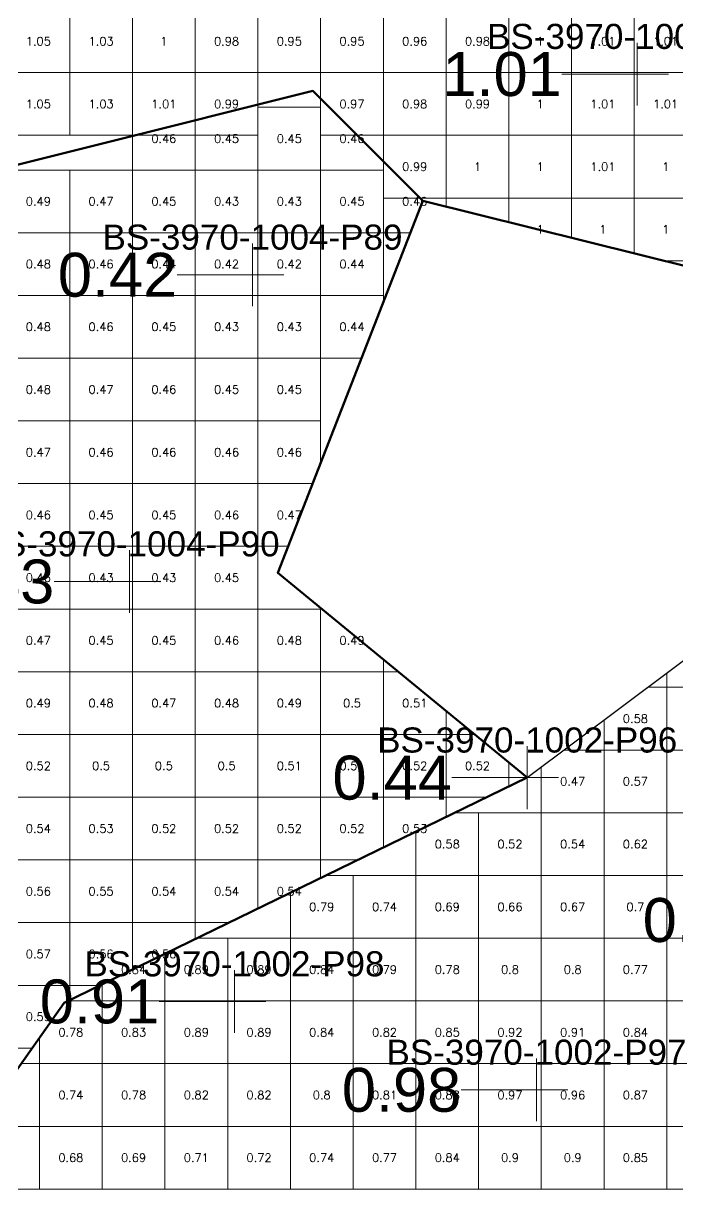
# Model space of a CAD drawing. Header units: inches. Extents: x 469759 to 470079, y 4349683 to 4349873.
# Drawn here: x 469847.63 to 469858.06, y 4349749.96 to 4349768.48 of the extents above; entities that cross this region are included whole.
import ezdxf
from ezdxf.enums import TextEntityAlignment as Align

# ---------------------------------------------------------------- set-up
doc = ezdxf.new("R2010")
doc.units = ezdxf.units.IN
doc.header["$MEASUREMENT"] = 0
doc.layers.add('123', color=7, linetype='Continuous')
for name, color, linetype, lineweight in [('点', 7, 'Continuous', 0), ('爆区方格网', 7, 'Continuous', 0), ('线条', 7, 'Continuous', 0), ('钻孔', 7, 'Continuous', 0)]:
    doc.layers.add(name, color=color, linetype=linetype, lineweight=lineweight)
doc.styles.add('3dmine_textStyle_1', font='txt.shx', dxfattribs={"height": 1, "bigfont": 'gbcbig.shx'})
doc.styles.add('3dmine_textStyle_2', font='arial.ttf', dxfattribs={"height": 1})

msp = doc.modelspace()

# ---------------------------------------------------------------- hatches: boundary and pattern name
at = {"layer": '钻孔', "linetype": 'Continuous', "lineweight": 0, "true_color": 0x0000ff, "extrusion": (0, 1, 0)}
msp.add_hatch(color=5, dxfattribs=at).paths.add_polyline_path([(-469858.41, 3960.26), (-469857.41, 3960.26), (-469857.41, 3972.26), (-469858.41, 3972.26)], flags=0)
at = {"layer": '钻孔', "linetype": 'Continuous', "lineweight": 0, "true_color": 0x808080, "extrusion": (0, 1, 0)}
for points in [[(-469852.28, 3960.31), (-469851.28, 3960.31), (-469851.28, 3972.31), (-469852.28, 3972.31)], [(-469850.32, 3960.4), (-469849.32, 3960.4), (-469849.32, 3972.4), (-469850.32, 3972.4)], [(-469856.658, 3959.942), (-469855.658, 3959.942), (-469855.658, 3971.942), (-469856.658, 3971.942)]]:
    msp.add_hatch(color=8, dxfattribs=at).paths.add_polyline_path(points, flags=0)
at = {"layer": '钻孔', "linetype": 'Continuous', "lineweight": 0, "true_color": 0x80ffff, "extrusion": (0, 1, 0)}
for points in [[(-469851.992, 3960.153), (-469850.992, 3960.153), (-469850.992, 3972.153), (-469851.992, 3972.153)], [(-469856.807, 3960.174), (-469855.807, 3960.174), (-469855.807, 3972.174), (-469856.807, 3972.174)]]:
    msp.add_hatch(color=131, dxfattribs=at).paths.add_polyline_path(points, flags=0)

# ---------------------------------------------------------------- linework, layer by layer
at = {"color": 5, "linetype": 'Continuous', "lineweight": 50, "elevation": 1987.297}
for points in [[(469817.208, 4349769.309), (469828.454, 4349775.127), (469837.3, 4349777.874), (469846.044, 4349775.075), (469845.59, 4349771.971), (469847.292, 4349769.245), (469850.168, 4349770.343), (469852.439, 4349771.326), (469856.754, 4349771.099), (469861.845, 4349771.213), (469866.414, 4349769.254), (469864.214, 4349766.26), (469858.315, 4349764.574), (469853.994, 4349765.649), (469852.242, 4349767.401), (469842.005, 4349764.839), (469836.359, 4349766.411), (469832.229, 4349766.357), (469826.099, 4349763.33), (469820.476, 4349762.487), (469821.961, 4349767.803), (469817.208, 4349769.309), (469817.208, 4349769.309)], [(469824.272, 4349756.124), (469828.701, 4349753.527), (469831.831, 4349753.068), (469833.358, 4349750.622), (469837.582, 4349745.099), (469842.228, 4349744.294), (469848.28, 4349752.862), (469855.658, 4349756.452), (469851.682, 4349759.72), (469853.994, 4349765.649), (469852.242, 4349767.401), (469842.005, 4349764.839), (469836.359, 4349766.411), (469832.229, 4349766.357), (469826.099, 4349763.33)]]:
    msp.add_lwpolyline(points, dxfattribs=at)
at = {"color": 4, "linetype": 'Continuous', "lineweight": 0, "true_color": 0x00ffff, "elevation": 3966.233}
msp.add_lwpolyline([(469845.427, 4349736.191), (469841.883, 4349739.467), (469842.228, 4349744.294), (469848.28, 4349752.862), (469855.658, 4349756.452), (469860.241, 4349759.881)], dxfattribs=at)
at = {"layer": '123', "elevation": 1987.297}
msp.add_lwpolyline([(469851.682, 4349759.72), (469855.658, 4349756.452), (469860.241, 4349759.881), (469868.362, 4349765.532), (469871.556, 4349768.128), (469871.209, 4349769.962), (469869.209, 4349769.667), (469866.414, 4349769.254), (469864.214, 4349766.26), (469858.315, 4349764.574), (469853.994, 4349765.649), (469851.682, 4349759.72)], close=True, dxfattribs=at)
at = {"layer": '点', "color": 138, "linetype": 'Continuous', "lineweight": 0, "true_color": 0x004c4c}
for points, elevation in [([(469857.41, 4349767.17), (469857.41, 4349768.17)], 3972.26), ([(469857.91, 4349767.67), (469856.91, 4349767.67)], 3972.26), ([(469851.28, 4349763.97), (469851.28, 4349764.97)], 3972.31), ([(469851.78, 4349764.47), (469850.78, 4349764.47)], 3972.31), ([(469849.32, 4349759.08), (469849.32, 4349760.08)], 3972.4), ([(469849.82, 4349759.58), (469848.82, 4349759.58)], 3972.4), ([(469855.658, 4349755.952), (469855.658, 4349756.952)], 3971.942), ([(469856.158, 4349756.452), (469855.158, 4349756.452)], 3971.942), ([(469850.992, 4349752.384), (469850.992, 4349753.384)], 3972.153), ([(469851.492, 4349752.884), (469850.492, 4349752.884)], 3972.153), ([(469855.807, 4349750.975), (469855.807, 4349751.975)], 3972.174), ([(469856.307, 4349751.475), (469855.307, 4349751.475)], 3972.174)]:
    msp.add_lwpolyline(points, dxfattribs=dict(at, elevation=elevation))
at = {"layer": '爆区方格网', "color": 5, "linetype": 'Continuous', "lineweight": 0, "elevation": 3972.82}
for points in [[(469848.366, 4349767.693), (469847.366, 4349767.693), (469847.366, 4349768.693), (469848.366, 4349768.693), (469848.366, 4349767.693)], [(469849.366, 4349767.693), (469848.366, 4349767.693), (469848.366, 4349768.693), (469849.366, 4349768.693), (469849.366, 4349767.693)], [(469850.366, 4349767.693), (469849.366, 4349767.693), (469849.366, 4349768.693), (469850.366, 4349768.693), (469850.366, 4349767.693)], [(469851.366, 4349767.693), (469850.366, 4349767.693), (469850.366, 4349768.693), (469851.366, 4349768.693), (469851.366, 4349767.693)], [(469852.366, 4349767.693), (469851.366, 4349767.693), (469851.366, 4349768.693), (469852.366, 4349768.693), (469852.366, 4349767.693)], [(469853.366, 4349767.693), (469852.366, 4349767.693), (469852.366, 4349768.693), (469853.366, 4349768.693), (469853.366, 4349767.693)], [(469854.366, 4349767.693), (469853.366, 4349767.693), (469853.366, 4349768.693), (469854.366, 4349768.693), (469854.366, 4349767.693)], [(469855.366, 4349767.693), (469854.366, 4349767.693), (469854.366, 4349768.693), (469855.366, 4349768.693), (469855.366, 4349767.693)], [(469856.366, 4349767.693), (469855.366, 4349767.693), (469855.366, 4349768.693), (469856.366, 4349768.693), (469856.366, 4349767.693)], [(469857.366, 4349767.693), (469856.366, 4349767.693), (469856.366, 4349768.693), (469857.366, 4349768.693), (469857.366, 4349767.693)], [(469858.366, 4349767.693), (469857.366, 4349767.693), (469857.366, 4349768.693), (469858.366, 4349768.693), (469858.366, 4349767.693)], [(469848.366, 4349766.693), (469847.366, 4349766.693), (469847.366, 4349767.693), (469848.366, 4349767.693), (469848.366, 4349766.693)], [(469849.366, 4349766.693), (469848.366, 4349766.693), (469848.366, 4349767.693), (469849.366, 4349767.693), (469849.366, 4349766.693)], [(469850.366, 4349766.693), (469849.366, 4349766.693), (469849.366, 4349767.693), (469850.366, 4349767.693), (469850.366, 4349766.693)], [(469851.366, 4349766.693), (469850.366, 4349766.693), (469850.366, 4349767.693), (469851.366, 4349767.693), (469851.366, 4349766.693)], [(469853.366, 4349766.693), (469852.366, 4349766.693), (469852.366, 4349767.693), (469853.366, 4349767.693), (469853.366, 4349766.693)], [(469854.366, 4349766.693), (469853.366, 4349766.693), (469853.366, 4349767.693), (469854.366, 4349767.693), (469854.366, 4349766.693)], [(469855.366, 4349766.693), (469854.366, 4349766.693), (469854.366, 4349767.693), (469855.366, 4349767.693), (469855.366, 4349766.693)], [(469856.366, 4349766.693), (469855.366, 4349766.693), (469855.366, 4349767.693), (469856.366, 4349767.693), (469856.366, 4349766.693)], [(469857.366, 4349766.693), (469856.366, 4349766.693), (469856.366, 4349767.693), (469857.366, 4349767.693), (469857.366, 4349766.693)], [(469858.366, 4349766.693), (469857.366, 4349766.693), (469857.366, 4349767.693), (469858.366, 4349767.693), (469858.366, 4349766.693)], [(469854.366, 4349765.693), (469853.366, 4349765.693), (469853.366, 4349766.693), (469854.366, 4349766.693), (469854.366, 4349765.693)], [(469855.366, 4349765.693), (469854.366, 4349765.693), (469854.366, 4349766.693), (469855.366, 4349766.693), (469855.366, 4349765.693)], [(469856.366, 4349765.693), (469855.366, 4349765.693), (469855.366, 4349766.693), (469856.366, 4349766.693), (469856.366, 4349765.693)], [(469857.366, 4349765.693), (469856.366, 4349765.693), (469856.366, 4349766.693), (469857.366, 4349766.693), (469857.366, 4349765.693)], [(469858.366, 4349765.693), (469857.366, 4349765.693), (469857.366, 4349766.693), (469858.366, 4349766.693), (469858.366, 4349765.693)], [(469856.366, 4349765.059), (469855.366, 4349765.308), (469855.366, 4349765.693), (469856.366, 4349765.693), (469856.366, 4349765.059)], [(469857.366, 4349764.81), (469856.366, 4349765.059), (469856.366, 4349765.693), (469857.366, 4349765.693), (469857.366, 4349764.81)], [(469858.366, 4349764.693), (469857.837, 4349764.693), (469857.366, 4349764.81), (469857.366, 4349765.693), (469858.366, 4349765.693), (469858.366, 4349764.693)]]:
    msp.add_lwpolyline(points, dxfattribs=at)
at = {"layer": '爆区方格网', "color": 4, "linetype": 'Continuous', "lineweight": 0, "elevation": 3972.76}
for points in [[(469852.366, 4349766.693), (469852.366, 4349766.14), (469851.366, 4349766.14), (469851.366, 4349766.693), (469851.366, 4349767.14), (469852.366, 4349767.14), (469852.366, 4349766.693)], [(469850.366, 4349766.14), (469849.366, 4349766.14), (469849.366, 4349766.693), (469850.366, 4349766.693), (469850.366, 4349766.14)], [(469851.366, 4349766.14), (469850.366, 4349766.14), (469850.366, 4349766.693), (469851.366, 4349766.693), (469851.366, 4349766.14)], [(469853.366, 4349766.14), (469852.366, 4349766.14), (469852.366, 4349766.693), (469853.366, 4349766.693), (469853.366, 4349766.14)], [(469848.366, 4349765.14), (469847.366, 4349765.14), (469847.366, 4349765.693), (469847.366, 4349766.14), (469848.366, 4349766.14), (469848.366, 4349765.14)], [(469849.366, 4349765.14), (469848.366, 4349765.14), (469848.366, 4349766.14), (469849.366, 4349766.14), (469849.366, 4349765.14)], [(469850.366, 4349765.14), (469849.366, 4349765.14), (469849.366, 4349766.14), (469850.366, 4349766.14), (469850.366, 4349765.14)], [(469851.366, 4349765.14), (469850.366, 4349765.14), (469850.366, 4349766.14), (469851.366, 4349766.14), (469851.366, 4349765.14)], [(469852.366, 4349765.14), (469851.366, 4349765.14), (469851.366, 4349766.14), (469852.366, 4349766.14), (469852.366, 4349765.14)], [(469853.366, 4349765.693), (469853.366, 4349765.14), (469852.366, 4349765.14), (469852.366, 4349766.14), (469853.366, 4349766.14), (469853.366, 4349765.693)], [(469854.366, 4349765.557), (469853.994, 4349765.649), (469853.795, 4349765.14), (469853.366, 4349765.14), (469853.366, 4349765.693), (469854.366, 4349765.693), (469854.366, 4349765.557)], [(469848.366, 4349764.14), (469847.366, 4349764.14), (469847.366, 4349765.14), (469848.366, 4349765.14), (469848.366, 4349764.14)], [(469849.366, 4349764.14), (469848.366, 4349764.14), (469848.366, 4349765.14), (469849.366, 4349765.14), (469849.366, 4349764.14)], [(469850.366, 4349764.14), (469849.366, 4349764.14), (469849.366, 4349765.14), (469850.366, 4349765.14), (469850.366, 4349764.14)], [(469851.366, 4349764.14), (469850.366, 4349764.14), (469850.366, 4349765.14), (469851.366, 4349765.14), (469851.366, 4349764.14)], [(469852.366, 4349764.14), (469851.366, 4349764.14), (469851.366, 4349765.14), (469852.366, 4349765.14), (469852.366, 4349764.14)], [(469853.366, 4349764.14), (469852.366, 4349764.14), (469852.366, 4349765.14), (469853.366, 4349765.14), (469853.366, 4349764.14)], [(469848.366, 4349763.14), (469847.366, 4349763.14), (469847.366, 4349764.14), (469848.366, 4349764.14), (469848.366, 4349763.14)], [(469849.366, 4349763.14), (469848.366, 4349763.14), (469848.366, 4349764.14), (469849.366, 4349764.14), (469849.366, 4349763.14)], [(469850.366, 4349763.14), (469849.366, 4349763.14), (469849.366, 4349764.14), (469850.366, 4349764.14), (469850.366, 4349763.14)], [(469851.366, 4349763.14), (469850.366, 4349763.14), (469850.366, 4349764.14), (469851.366, 4349764.14), (469851.366, 4349763.14)], [(469852.366, 4349763.14), (469851.366, 4349763.14), (469851.366, 4349764.14), (469852.366, 4349764.14), (469852.366, 4349763.14)], [(469853.366, 4349764.039), (469853.015, 4349763.14), (469852.366, 4349763.14), (469852.366, 4349764.14), (469853.366, 4349764.14), (469853.366, 4349764.039)], [(469848.366, 4349762.14), (469847.366, 4349762.14), (469847.366, 4349763.14), (469848.366, 4349763.14), (469848.366, 4349762.14)], [(469849.366, 4349762.14), (469848.366, 4349762.14), (469848.366, 4349763.14), (469849.366, 4349763.14), (469849.366, 4349762.14)], [(469850.366, 4349762.14), (469849.366, 4349762.14), (469849.366, 4349763.14), (469850.366, 4349763.14), (469850.366, 4349762.14)], [(469851.366, 4349762.14), (469850.366, 4349762.14), (469850.366, 4349763.14), (469851.366, 4349763.14), (469851.366, 4349762.14)], [(469852.366, 4349762.14), (469851.366, 4349762.14), (469851.366, 4349763.14), (469852.366, 4349763.14), (469852.366, 4349762.14)], [(469848.366, 4349761.14), (469847.366, 4349761.14), (469847.366, 4349762.14), (469848.366, 4349762.14), (469848.366, 4349761.14)], [(469849.366, 4349761.14), (469848.366, 4349761.14), (469848.366, 4349762.14), (469849.366, 4349762.14), (469849.366, 4349761.14)], [(469850.366, 4349761.14), (469849.366, 4349761.14), (469849.366, 4349762.14), (469850.366, 4349762.14), (469850.366, 4349761.14)], [(469851.366, 4349761.14), (469850.366, 4349761.14), (469850.366, 4349762.14), (469851.366, 4349762.14), (469851.366, 4349761.14)], [(469852.366, 4349761.475), (469852.235, 4349761.14), (469851.366, 4349761.14), (469851.366, 4349762.14), (469852.366, 4349762.14), (469852.366, 4349761.475)], [(469848.366, 4349760.14), (469847.366, 4349760.14), (469847.366, 4349761.14), (469848.366, 4349761.14), (469848.366, 4349760.14)], [(469849.366, 4349760.14), (469848.366, 4349760.14), (469848.366, 4349761.14), (469849.366, 4349761.14), (469849.366, 4349760.14)], [(469850.366, 4349760.14), (469849.366, 4349760.14), (469849.366, 4349761.14), (469850.366, 4349761.14), (469850.366, 4349760.14)], [(469851.366, 4349760.14), (469850.366, 4349760.14), (469850.366, 4349761.14), (469851.366, 4349761.14), (469851.366, 4349760.14)], [(469851.845, 4349760.14), (469851.366, 4349760.14), (469851.366, 4349761.14), (469852.235, 4349761.14), (469851.845, 4349760.14)], [(469848.366, 4349759.14), (469847.366, 4349759.14), (469847.366, 4349760.14), (469848.366, 4349760.14), (469848.366, 4349759.14)], [(469849.366, 4349759.14), (469848.366, 4349759.14), (469848.366, 4349760.14), (469849.366, 4349760.14), (469849.366, 4349759.14)], [(469850.366, 4349759.14), (469849.366, 4349759.14), (469849.366, 4349760.14), (469850.366, 4349760.14), (469850.366, 4349759.14)], [(469851.366, 4349759.14), (469850.366, 4349759.14), (469850.366, 4349760.14), (469851.366, 4349760.14), (469851.366, 4349759.14)], [(469848.366, 4349758.14), (469847.366, 4349758.14), (469847.366, 4349759.14), (469848.366, 4349759.14), (469848.366, 4349758.14)], [(469849.366, 4349758.14), (469848.366, 4349758.14), (469848.366, 4349759.14), (469849.366, 4349759.14), (469849.366, 4349758.14)], [(469850.366, 4349758.14), (469849.366, 4349758.14), (469849.366, 4349759.14), (469850.366, 4349759.14), (469850.366, 4349758.14)], [(469851.366, 4349758.14), (469850.366, 4349758.14), (469850.366, 4349759.14), (469851.366, 4349759.14), (469851.366, 4349758.14)], [(469852.366, 4349758.14), (469851.366, 4349758.14), (469851.366, 4349759.14), (469852.366, 4349759.14), (469852.366, 4349758.14)], [(469853.366, 4349758.335), (469853.366, 4349758.14), (469852.366, 4349758.14), (469852.366, 4349759.14), (469852.388, 4349759.14), (469853.366, 4349758.335)], [(469848.366, 4349757.14), (469847.366, 4349757.14), (469847.366, 4349758.14), (469848.366, 4349758.14), (469848.366, 4349757.14)], [(469849.366, 4349757.14), (469848.366, 4349757.14), (469848.366, 4349758.14), (469849.366, 4349758.14), (469849.366, 4349757.14)], [(469850.366, 4349757.14), (469849.366, 4349757.14), (469849.366, 4349758.14), (469850.366, 4349758.14), (469850.366, 4349757.14)], [(469851.366, 4349757.14), (469850.366, 4349757.14), (469850.366, 4349758.14), (469851.366, 4349758.14), (469851.366, 4349757.14)], [(469852.366, 4349757.14), (469851.366, 4349757.14), (469851.366, 4349758.14), (469852.366, 4349758.14), (469852.366, 4349757.14)], [(469853.366, 4349757.14), (469852.366, 4349757.14), (469852.366, 4349758.14), (469853.366, 4349758.14), (469853.366, 4349757.14)], [(469854.366, 4349757.514), (469854.366, 4349757.14), (469853.366, 4349757.14), (469853.366, 4349758.14), (469853.605, 4349758.14), (469854.366, 4349757.514)], [(469848.366, 4349756.14), (469847.366, 4349756.14), (469847.366, 4349757.14), (469848.366, 4349757.14), (469848.366, 4349756.14)], [(469849.366, 4349756.14), (469848.366, 4349756.14), (469848.366, 4349757.14), (469849.366, 4349757.14), (469849.366, 4349756.14)], [(469850.366, 4349756.14), (469849.366, 4349756.14), (469849.366, 4349757.14), (469850.366, 4349757.14), (469850.366, 4349756.14)], [(469851.366, 4349756.14), (469850.366, 4349756.14), (469850.366, 4349757.14), (469851.366, 4349757.14), (469851.366, 4349756.14)], [(469852.366, 4349756.14), (469851.366, 4349756.14), (469851.366, 4349757.14), (469852.366, 4349757.14), (469852.366, 4349756.14)], [(469853.366, 4349756.14), (469852.366, 4349756.14), (469852.366, 4349757.14), (469853.366, 4349757.14), (469853.366, 4349756.14)], [(469854.366, 4349756.14), (469853.366, 4349756.14), (469853.366, 4349757.14), (469854.366, 4349757.14), (469854.366, 4349756.14)], [(469855.366, 4349756.692), (469855.366, 4349756.31), (469855.016, 4349756.14), (469854.366, 4349756.14), (469854.366, 4349757.14), (469854.822, 4349757.14), (469855.366, 4349756.692)], [(469848.366, 4349755.14), (469847.366, 4349755.14), (469847.366, 4349756.14), (469848.366, 4349756.14), (469848.366, 4349755.14)], [(469849.366, 4349755.14), (469848.366, 4349755.14), (469848.366, 4349756.14), (469849.366, 4349756.14), (469849.366, 4349755.14)], [(469850.366, 4349755.14), (469849.366, 4349755.14), (469849.366, 4349756.14), (469850.366, 4349756.14), (469850.366, 4349755.14)], [(469851.366, 4349755.14), (469850.366, 4349755.14), (469850.366, 4349756.14), (469851.366, 4349756.14), (469851.366, 4349755.14)], [(469852.366, 4349755.14), (469851.366, 4349755.14), (469851.366, 4349756.14), (469852.366, 4349756.14), (469852.366, 4349755.14)], [(469853.366, 4349755.337), (469852.961, 4349755.14), (469852.366, 4349755.14), (469852.366, 4349756.14), (469853.366, 4349756.14), (469853.366, 4349755.337)], [(469854.366, 4349755.824), (469853.366, 4349755.337), (469853.366, 4349756.14), (469854.366, 4349756.14), (469854.366, 4349755.824)], [(469848.366, 4349754.14), (469847.366, 4349754.14), (469847.366, 4349755.14), (469848.366, 4349755.14), (469848.366, 4349754.14)], [(469849.366, 4349754.14), (469848.366, 4349754.14), (469848.366, 4349755.14), (469849.366, 4349755.14), (469849.366, 4349754.14)], [(469850.366, 4349754.14), (469849.366, 4349754.14), (469849.366, 4349755.14), (469850.366, 4349755.14), (469850.366, 4349754.14)], [(469851.366, 4349754.364), (469850.906, 4349754.14), (469850.366, 4349754.14), (469850.366, 4349755.14), (469851.366, 4349755.14), (469851.366, 4349754.364)], [(469852.366, 4349754.85), (469851.366, 4349754.364), (469851.366, 4349755.14), (469852.366, 4349755.14), (469852.366, 4349754.85)], [(469848.366, 4349753.14), (469847.366, 4349753.14), (469847.366, 4349754.14), (469848.366, 4349754.14), (469848.366, 4349753.14)], [(469849.366, 4349753.391), (469848.85, 4349753.14), (469848.366, 4349753.14), (469848.366, 4349754.14), (469849.366, 4349754.14), (469849.366, 4349753.391)], [(469850.366, 4349753.877), (469849.366, 4349753.391), (469849.366, 4349754.14), (469850.366, 4349754.14), (469850.366, 4349753.877)], [(469848.366, 4349752.904), (469848.28, 4349752.862), (469847.77, 4349752.14), (469847.366, 4349752.14), (469847.366, 4349753.14), (469848.366, 4349753.14), (469848.366, 4349752.904)]]:
    msp.add_lwpolyline(points, dxfattribs=at)
at = {"layer": '爆区方格网', "color": 4, "linetype": 'Continuous', "lineweight": 0, "true_color": 0x00ffff, "elevation": 3972.427}
for points in [[(469858.884, 4349757.892), (469857.884, 4349757.892), (469857.884, 4349758.117), (469858.884, 4349758.865), (469858.884, 4349757.892)], [(469857.884, 4349756.892), (469856.884, 4349756.892), (469856.884, 4349757.369), (469857.582, 4349757.892), (469857.884, 4349757.892), (469857.884, 4349756.892)], [(469858.884, 4349756.892), (469857.884, 4349756.892), (469857.884, 4349757.892), (469858.884, 4349757.892), (469858.884, 4349756.892)], [(469856.884, 4349755.892), (469855.884, 4349755.892), (469855.884, 4349756.621), (469856.246, 4349756.892), (469856.884, 4349756.892), (469856.884, 4349755.892)], [(469857.884, 4349755.892), (469856.884, 4349755.892), (469856.884, 4349756.892), (469857.884, 4349756.892), (469857.884, 4349755.892)], [(469858.884, 4349755.892), (469857.884, 4349755.892), (469857.884, 4349756.892), (469858.884, 4349756.892), (469858.884, 4349755.892)], [(469854.884, 4349754.892), (469853.884, 4349754.892), (469853.884, 4349755.589), (469854.506, 4349755.892), (469854.884, 4349755.892), (469854.884, 4349754.892)], [(469855.884, 4349754.892), (469854.884, 4349754.892), (469854.884, 4349755.892), (469855.884, 4349755.892), (469855.884, 4349754.892)], [(469856.884, 4349754.892), (469855.884, 4349754.892), (469855.884, 4349755.892), (469856.884, 4349755.892), (469856.884, 4349754.892)], [(469857.884, 4349754.892), (469856.884, 4349754.892), (469856.884, 4349755.892), (469857.884, 4349755.892), (469857.884, 4349754.892)], [(469858.884, 4349754.892), (469857.884, 4349754.892), (469857.884, 4349755.892), (469858.884, 4349755.892), (469858.884, 4349754.892)], [(469852.884, 4349753.892), (469851.884, 4349753.892), (469851.884, 4349754.616), (469852.451, 4349754.892), (469852.884, 4349754.892), (469852.884, 4349753.892)], [(469853.884, 4349753.892), (469852.884, 4349753.892), (469852.884, 4349754.892), (469853.884, 4349754.892), (469853.884, 4349753.892)], [(469854.884, 4349753.892), (469853.884, 4349753.892), (469853.884, 4349754.892), (469854.884, 4349754.892), (469854.884, 4349753.892)], [(469855.884, 4349753.892), (469854.884, 4349753.892), (469854.884, 4349754.892), (469855.884, 4349754.892), (469855.884, 4349753.892)], [(469856.884, 4349753.892), (469855.884, 4349753.892), (469855.884, 4349754.892), (469856.884, 4349754.892), (469856.884, 4349753.892)], [(469857.884, 4349753.892), (469856.884, 4349753.892), (469856.884, 4349754.892), (469857.884, 4349754.892), (469857.884, 4349753.892)], [(469858.884, 4349753.892), (469857.884, 4349753.892), (469857.884, 4349754.892), (469858.884, 4349754.892), (469858.884, 4349753.892)], [(469850.884, 4349752.892), (469849.884, 4349752.892), (469849.884, 4349753.643), (469850.396, 4349753.892), (469850.884, 4349753.892), (469850.884, 4349752.892)], [(469851.884, 4349752.892), (469850.884, 4349752.892), (469850.884, 4349753.892), (469851.884, 4349753.892), (469851.884, 4349752.892)], [(469852.884, 4349752.892), (469851.884, 4349752.892), (469851.884, 4349753.892), (469852.884, 4349753.892), (469852.884, 4349752.892)], [(469853.884, 4349752.892), (469852.884, 4349752.892), (469852.884, 4349753.892), (469853.884, 4349753.892), (469853.884, 4349752.892)], [(469854.884, 4349752.892), (469853.884, 4349752.892), (469853.884, 4349753.892), (469854.884, 4349753.892), (469854.884, 4349752.892)], [(469855.884, 4349752.892), (469854.884, 4349752.892), (469854.884, 4349753.892), (469855.884, 4349753.892), (469855.884, 4349752.892)], [(469856.884, 4349752.892), (469855.884, 4349752.892), (469855.884, 4349753.892), (469856.884, 4349753.892), (469856.884, 4349752.892)], [(469857.884, 4349752.892), (469856.884, 4349752.892), (469856.884, 4349753.892), (469857.884, 4349753.892), (469857.884, 4349752.892)], [(469858.884, 4349752.892), (469857.884, 4349752.892), (469857.884, 4349753.892), (469858.884, 4349753.892), (469858.884, 4349752.892)], [(469849.884, 4349752.892), (469848.884, 4349752.892), (469848.884, 4349753.156), (469849.884, 4349753.643), (469849.884, 4349752.892)], [(469848.884, 4349751.892), (469847.884, 4349751.892), (469847.884, 4349752.301), (469848.28, 4349752.862), (469848.341, 4349752.892), (469848.884, 4349752.892), (469848.884, 4349751.892)], [(469849.884, 4349751.892), (469848.884, 4349751.892), (469848.884, 4349752.892), (469849.884, 4349752.892), (469849.884, 4349751.892)], [(469850.884, 4349751.892), (469849.884, 4349751.892), (469849.884, 4349752.892), (469850.884, 4349752.892), (469850.884, 4349751.892)], [(469851.884, 4349751.892), (469850.884, 4349751.892), (469850.884, 4349752.892), (469851.884, 4349752.892), (469851.884, 4349751.892)], [(469852.884, 4349751.892), (469851.884, 4349751.892), (469851.884, 4349752.892), (469852.884, 4349752.892), (469852.884, 4349751.892)], [(469853.884, 4349751.892), (469852.884, 4349751.892), (469852.884, 4349752.892), (469853.884, 4349752.892), (469853.884, 4349751.892)], [(469854.884, 4349751.892), (469853.884, 4349751.892), (469853.884, 4349752.892), (469854.884, 4349752.892), (469854.884, 4349751.892)], [(469855.884, 4349751.892), (469854.884, 4349751.892), (469854.884, 4349752.892), (469855.884, 4349752.892), (469855.884, 4349751.892)], [(469856.884, 4349751.892), (469855.884, 4349751.892), (469855.884, 4349752.892), (469856.884, 4349752.892), (469856.884, 4349751.892)], [(469857.884, 4349751.892), (469856.884, 4349751.892), (469856.884, 4349752.892), (469857.884, 4349752.892), (469857.884, 4349751.892)], [(469858.884, 4349751.892), (469857.884, 4349751.892), (469857.884, 4349752.892), (469858.884, 4349752.892), (469858.884, 4349751.892)], [(469848.884, 4349750.892), (469847.884, 4349750.892), (469847.884, 4349751.892), (469848.884, 4349751.892), (469848.884, 4349750.892)], [(469849.884, 4349750.892), (469848.884, 4349750.892), (469848.884, 4349751.892), (469849.884, 4349751.892), (469849.884, 4349750.892)], [(469850.884, 4349750.892), (469849.884, 4349750.892), (469849.884, 4349751.892), (469850.884, 4349751.892), (469850.884, 4349750.892)], [(469851.884, 4349750.892), (469850.884, 4349750.892), (469850.884, 4349751.892), (469851.884, 4349751.892), (469851.884, 4349750.892)], [(469852.884, 4349750.892), (469851.884, 4349750.892), (469851.884, 4349751.892), (469852.884, 4349751.892), (469852.884, 4349750.892)], [(469853.884, 4349750.892), (469852.884, 4349750.892), (469852.884, 4349751.892), (469853.884, 4349751.892), (469853.884, 4349750.892)], [(469854.884, 4349750.892), (469853.884, 4349750.892), (469853.884, 4349751.892), (469854.884, 4349751.892), (469854.884, 4349750.892)], [(469855.884, 4349750.892), (469854.884, 4349750.892), (469854.884, 4349751.892), (469855.884, 4349751.892), (469855.884, 4349750.892)], [(469856.884, 4349750.892), (469855.884, 4349750.892), (469855.884, 4349751.892), (469856.884, 4349751.892), (469856.884, 4349750.892)], [(469857.884, 4349750.892), (469856.884, 4349750.892), (469856.884, 4349751.892), (469857.884, 4349751.892), (469857.884, 4349750.892)], [(469858.884, 4349750.892), (469857.884, 4349750.892), (469857.884, 4349751.892), (469858.884, 4349751.892), (469858.884, 4349750.892)], [(469848.884, 4349749.892), (469847.884, 4349749.892), (469847.884, 4349750.892), (469848.884, 4349750.892), (469848.884, 4349749.892)], [(469849.884, 4349749.892), (469848.884, 4349749.892), (469848.884, 4349750.892), (469849.884, 4349750.892), (469849.884, 4349749.892)], [(469850.884, 4349749.892), (469849.884, 4349749.892), (469849.884, 4349750.892), (469850.884, 4349750.892), (469850.884, 4349749.892)], [(469851.884, 4349749.892), (469850.884, 4349749.892), (469850.884, 4349750.892), (469851.884, 4349750.892), (469851.884, 4349749.892)], [(469852.884, 4349749.892), (469851.884, 4349749.892), (469851.884, 4349750.892), (469852.884, 4349750.892), (469852.884, 4349749.892)], [(469853.884, 4349749.892), (469852.884, 4349749.892), (469852.884, 4349750.892), (469853.884, 4349750.892), (469853.884, 4349749.892)], [(469854.884, 4349749.892), (469853.884, 4349749.892), (469853.884, 4349750.892), (469854.884, 4349750.892), (469854.884, 4349749.892)], [(469855.884, 4349749.892), (469854.884, 4349749.892), (469854.884, 4349750.892), (469855.884, 4349750.892), (469855.884, 4349749.892)], [(469856.884, 4349749.892), (469855.884, 4349749.892), (469855.884, 4349750.892), (469856.884, 4349750.892), (469856.884, 4349749.892)], [(469857.884, 4349749.892), (469856.884, 4349749.892), (469856.884, 4349750.892), (469857.884, 4349750.892), (469857.884, 4349749.892)], [(469858.884, 4349749.892), (469857.884, 4349749.892), (469857.884, 4349750.892), (469858.884, 4349750.892), (469858.884, 4349749.892)]]:
    msp.add_lwpolyline(points, dxfattribs=at)
at = {"layer": '爆区方格网', "color": 131, "linetype": 'Continuous', "lineweight": 0, "true_color": 0x80ffff, "elevation": 3972.427}
for points in [[(469847.884, 4349750.892), (469846.888, 4349750.892), (469847.595, 4349751.892), (469847.884, 4349751.892), (469847.884, 4349750.892)], [(469847.884, 4349749.892), (469846.884, 4349749.892), (469846.884, 4349750.885), (469846.888, 4349750.892), (469847.884, 4349750.892), (469847.884, 4349749.892)]]:
    msp.add_lwpolyline(points, dxfattribs=at)
at = {"layer": '线条', "color": 138, "linetype": 'Continuous', "lineweight": 0, "true_color": 0x004c4c}
for points, elevation in [([(469857.41, 4349767.67), (469857.41, 4349767.67), (469857.41, 4349767.67)], 3972.26), ([(469851.28, 4349764.47), (469851.28, 4349764.47), (469851.28, 4349764.47)], 3972.31), ([(469849.32, 4349759.58), (469849.32, 4349759.58), (469849.32, 4349759.58)], 3972.4), ([(469855.658, 4349756.452), (469855.658, 4349756.452), (469855.658, 4349756.452)], 3971.942), ([(469850.992, 4349752.884), (469850.992, 4349752.884), (469850.992, 4349752.884)], 3972.153), ([(469855.807, 4349751.475), (469855.807, 4349751.475), (469855.807, 4349751.475)], 3972.174)]:
    msp.add_lwpolyline(points, dxfattribs=dict(at, elevation=elevation))
at = {"layer": '钻孔', "color": 5, "linetype": 'Continuous', "lineweight": 0, "true_color": 0x0000ff}
for elevation in [3972.26, 3960.26]:
    msp.add_lwpolyline([(469857.41, 4349767.67), (469856.21, 4349767.67)], dxfattribs=dict(at, elevation=elevation))
at = {"layer": '钻孔', "color": 8, "linetype": 'Continuous', "lineweight": 0, "true_color": 0x808080}
for points, elevation in [([(469851.28, 4349764.47), (469850.08, 4349764.47)], 3972.31), ([(469851.28, 4349764.47), (469850.08, 4349764.47)], 3960.31), ([(469849.32, 4349759.58), (469848.12, 4349759.58)], 3972.4), ([(469849.32, 4349759.58), (469848.12, 4349759.58)], 3960.4), ([(469855.658, 4349756.452), (469854.458, 4349756.452)], 3971.942), ([(469855.658, 4349756.452), (469854.458, 4349756.452)], 3959.942)]:
    msp.add_lwpolyline(points, dxfattribs=dict(at, elevation=elevation))
at = {"layer": '钻孔', "color": 131, "linetype": 'Continuous', "lineweight": 0, "true_color": 0x80ffff}
for points, elevation in [([(469850.992, 4349752.884), (469849.792, 4349752.884)], 3972.153), ([(469850.992, 4349752.884), (469849.792, 4349752.884)], 3960.153), ([(469855.807, 4349751.475), (469854.607, 4349751.475)], 3972.174), ([(469855.807, 4349751.475), (469854.607, 4349751.475)], 3960.174)]:
    msp.add_lwpolyline(points, dxfattribs=dict(at, elevation=elevation))

# ---------------------------------------------------------------- texts
at = {"color": 5, "linetype": 'Continuous', "lineweight": 0, "style": '3dmine_textStyle_1'}
for s, height, p in [('1.05', 0.1333, (469847.866, 4349768.193, 3972.82)), ('1.03', 0.1333, (469848.866, 4349768.193, 3972.82)), ('1', 0.133, (469849.866, 4349768.193, 3972.82)), ('0.98', 0.1333, (469850.866, 4349768.193, 3972.82)), ('0.95', 0.1333, (469851.866, 4349768.193, 3972.82)), ('0.95', 0.1333, (469852.866, 4349768.193, 3972.82)), ('0.96', 0.1333, (469853.866, 4349768.193, 3972.82)), ('0.98', 0.1333, (469854.866, 4349768.193, 3972.82)), ('1', 0.133, (469855.866, 4349768.193, 3972.82)), ('1.01', 0.1333, (469856.866, 4349768.193, 3972.82)), ('1.01', 0.1333, (469857.866, 4349768.193, 3972.82)), ('1.05', 0.1333, (469847.866, 4349767.193, 3972.82)), ('1.03', 0.1333, (469848.866, 4349767.193, 3972.82)), ('0.99', 0.1333, (469850.866, 4349767.193, 3972.82)), ('0.97', 0.1333, (469852.866, 4349767.193, 3972.82)), ('0.98', 0.1333, (469853.866, 4349767.193, 3972.82)), ('0.99', 0.1333, (469854.866, 4349767.193, 3972.82)), ('1', 0.133, (469855.866, 4349767.193, 3972.82)), ('1.01', 0.1333, (469856.866, 4349767.193, 3972.82)), ('1.01', 0.1333, (469857.866, 4349767.193, 3972.82)), ('0.46', 0.1333, (469849.866, 4349766.64, 3972.76)), ('0.99', 0.1333, (469853.866, 4349766.193, 3972.82)), ('1', 0.133, (469854.866, 4349766.193, 3972.82)), ('1', 0.133, (469855.866, 4349766.193, 3972.82)), ('1.01', 0.1333, (469856.866, 4349766.193, 3972.82)), ('1', 0.133, (469857.866, 4349766.193, 3972.82)), ('1', 0.133, (469855.866, 4349765.193, 3972.82)), ('1', 0.133, (469856.866, 4349765.193, 3972.82)), ('1', 0.133, (469857.866, 4349765.193, 3972.82))]:
    msp.add_text(s, height=height, dxfattribs=at).set_placement(p, align=Align.MIDDLE_CENTER)
at = {"color": 5, "linetype": 'Continuous', "lineweight": 0, "true_color": 0x0000ff, "style": '3dmine_textStyle_1'}
msp.add_text('1.01', height=0.1333, dxfattribs=at).set_placement((469849.866, 4349767.193, 3972.82), align=Align.MIDDLE_CENTER)
at = {"color": 4, "linetype": 'Continuous', "lineweight": 0, "style": '3dmine_textStyle_1'}
for s, p in [('0.45', (469850.866, 4349766.64, 3972.76)), ('0.45', (469851.866, 4349766.64, 3972.76)), ('0.46', (469852.866, 4349766.64, 3972.76)), ('0.49', (469847.866, 4349765.64, 3972.76)), ('0.47', (469848.866, 4349765.64, 3972.76)), ('0.45', (469849.866, 4349765.64, 3972.76)), ('0.43', (469850.866, 4349765.64, 3972.76)), ('0.43', (469851.866, 4349765.64, 3972.76)), ('0.45', (469852.866, 4349765.64, 3972.76)), ('0.46', (469853.866, 4349765.64, 3972.76)), ('0.48', (469847.866, 4349764.64, 3972.76)), ('0.46', (469848.866, 4349764.64, 3972.76)), ('0.44', (469849.866, 4349764.64, 3972.76)), ('0.42', (469850.866, 4349764.64, 3972.76)), ('0.42', (469851.866, 4349764.64, 3972.76)), ('0.44', (469852.866, 4349764.64, 3972.76)), ('0.48', (469847.866, 4349763.64, 3972.76)), ('0.46', (469848.866, 4349763.64, 3972.76)), ('0.45', (469849.866, 4349763.64, 3972.76)), ('0.43', (469850.866, 4349763.64, 3972.76)), ('0.43', (469851.866, 4349763.64, 3972.76)), ('0.44', (469852.866, 4349763.64, 3972.76)), ('0.48', (469847.866, 4349762.64, 3972.76)), ('0.47', (469848.866, 4349762.64, 3972.76)), ('0.46', (469849.866, 4349762.64, 3972.76)), ('0.45', (469850.866, 4349762.64, 3972.76)), ('0.45', (469851.866, 4349762.64, 3972.76)), ('0.47', (469847.866, 4349761.64, 3972.76)), ('0.46', (469848.866, 4349761.64, 3972.76)), ('0.46', (469849.866, 4349761.64, 3972.76)), ('0.46', (469850.866, 4349761.64, 3972.76)), ('0.46', (469851.866, 4349761.64, 3972.76)), ('0.46', (469847.866, 4349760.64, 3972.76)), ('0.45', (469848.866, 4349760.64, 3972.76)), ('0.45', (469849.866, 4349760.64, 3972.76)), ('0.46', (469850.866, 4349760.64, 3972.76)), ('0.47', (469851.866, 4349760.64, 3972.76)), ('0.46', (469847.866, 4349759.64, 3972.76)), ('0.43', (469848.866, 4349759.64, 3972.76)), ('0.43', (469849.866, 4349759.64, 3972.76)), ('0.45', (469850.866, 4349759.64, 3972.76)), ('0.47', (469847.866, 4349758.64, 3972.76)), ('0.45', (469848.866, 4349758.64, 3972.76)), ('0.45', (469849.866, 4349758.64, 3972.76)), ('0.46', (469850.866, 4349758.64, 3972.76)), ('0.48', (469851.866, 4349758.64, 3972.76)), ('0.49', (469852.866, 4349758.64, 3972.76)), ('0.49', (469847.866, 4349757.64, 3972.76)), ('0.48', (469848.866, 4349757.64, 3972.76)), ('0.47', (469849.866, 4349757.64, 3972.76)), ('0.48', (469850.866, 4349757.64, 3972.76)), ('0.49', (469851.866, 4349757.64, 3972.76)), ('0.5', (469852.866, 4349757.64, 3972.76)), ('0.51', (469853.866, 4349757.64, 3972.76)), ('0.52', (469847.866, 4349756.64, 3972.76)), ('0.5', (469848.866, 4349756.64, 3972.76)), ('0.5', (469849.866, 4349756.64, 3972.76)), ('0.5', (469850.866, 4349756.64, 3972.76)), ('0.51', (469851.866, 4349756.64, 3972.76)), ('0.51', (469852.866, 4349756.64, 3972.76)), ('0.52', (469853.866, 4349756.64, 3972.76)), ('0.52', (469854.866, 4349756.64, 3972.76)), ('0.54', (469847.866, 4349755.64, 3972.76)), ('0.53', (469848.866, 4349755.64, 3972.76)), ('0.52', (469849.866, 4349755.64, 3972.76)), ('0.52', (469850.866, 4349755.64, 3972.76)), ('0.52', (469851.866, 4349755.64, 3972.76)), ('0.52', (469852.866, 4349755.64, 3972.76)), ('0.53', (469853.866, 4349755.64, 3972.76)), ('0.56', (469847.866, 4349754.64, 3972.76)), ('0.55', (469848.866, 4349754.64, 3972.76)), ('0.54', (469849.866, 4349754.64, 3972.76)), ('0.54', (469850.866, 4349754.64, 3972.76)), ('0.54', (469851.866, 4349754.64, 3972.76)), ('0.57', (469847.866, 4349753.64, 3972.76)), ('0.56', (469848.866, 4349753.64, 3972.76)), ('0.56', (469849.866, 4349753.64, 3972.76)), ('0.59', (469847.866, 4349752.64, 3972.76))]:
    msp.add_text(s, height=0.1333, dxfattribs=at).set_placement(p, align=Align.MIDDLE_CENTER)
at = {"color": 4, "linetype": 'Continuous', "lineweight": 0, "true_color": 0x00ffff, "style": '3dmine_textStyle_1'}
for s, p in [('0.58', (469857.384, 4349757.392, 3972.427)), ('0.47', (469856.384, 4349756.392, 3972.427)), ('0.57', (469857.384, 4349756.392, 3972.427)), ('0.58', (469854.384, 4349755.392, 3972.427)), ('0.52', (469855.384, 4349755.392, 3972.427)), ('0.54', (469856.384, 4349755.392, 3972.427)), ('0.62', (469857.384, 4349755.392, 3972.427)), ('0.79', (469852.384, 4349754.392, 3972.427)), ('0.74', (469853.384, 4349754.392, 3972.427)), ('0.69', (469854.384, 4349754.392, 3972.427)), ('0.66', (469855.384, 4349754.392, 3972.427)), ('0.67', (469856.384, 4349754.392, 3972.427)), ('0.7', (469857.384, 4349754.392, 3972.427)), ('0.84', (469849.384, 4349753.392, 3972.427)), ('0.89', (469850.384, 4349753.392, 3972.427)), ('0.89', (469851.384, 4349753.392, 3972.427)), ('0.84', (469852.384, 4349753.392, 3972.427)), ('0.79', (469853.384, 4349753.392, 3972.427)), ('0.78', (469854.384, 4349753.392, 3972.427)), ('0.8', (469855.384, 4349753.392, 3972.427)), ('0.8', (469856.384, 4349753.392, 3972.427)), ('0.77', (469857.384, 4349753.392, 3972.427)), ('0.83', (469849.384, 4349752.392, 3972.427)), ('0.89', (469850.384, 4349752.392, 3972.427)), ('0.89', (469851.384, 4349752.392, 3972.427)), ('0.84', (469852.384, 4349752.392, 3972.427)), ('0.82', (469853.384, 4349752.392, 3972.427)), ('0.85', (469854.384, 4349752.392, 3972.427)), ('0.92', (469855.384, 4349752.392, 3972.427)), ('0.91', (469856.384, 4349752.392, 3972.427)), ('0.84', (469857.384, 4349752.392, 3972.427)), ('0.78', (469849.384, 4349751.392, 3972.427)), ('0.82', (469850.384, 4349751.392, 3972.427)), ('0.82', (469851.384, 4349751.392, 3972.427)), ('0.8', (469852.384, 4349751.392, 3972.427)), ('0.81', (469853.384, 4349751.392, 3972.427)), ('0.88', (469854.384, 4349751.392, 3972.427)), ('0.97', (469855.384, 4349751.392, 3972.427)), ('0.96', (469856.384, 4349751.392, 3972.427)), ('0.87', (469857.384, 4349751.392, 3972.427)), ('0.69', (469849.384, 4349750.392, 3972.427)), ('0.71', (469850.384, 4349750.392, 3972.427)), ('0.72', (469851.384, 4349750.392, 3972.427)), ('0.74', (469852.384, 4349750.392, 3972.427)), ('0.77', (469853.384, 4349750.392, 3972.427)), ('0.84', (469854.384, 4349750.392, 3972.427)), ('0.9', (469855.384, 4349750.392, 3972.427)), ('0.9', (469856.384, 4349750.392, 3972.427)), ('0.85', (469857.384, 4349750.392, 3972.427))]:
    msp.add_text(s, height=0.1333, dxfattribs=at).set_placement(p, align=Align.MIDDLE_CENTER)
at = {"color": 131, "linetype": 'Continuous', "lineweight": 0, "true_color": 0x80ffff, "style": '3dmine_textStyle_1'}
for s, p in [('0.78', (469848.384, 4349752.392, 3972.427)), ('0.74', (469848.384, 4349751.392, 3972.427)), ('0.68', (469848.384, 4349750.392, 3972.427))]:
    msp.add_text(s, height=0.1333, dxfattribs=at).set_placement(p, align=Align.MIDDLE_CENTER)
at = {"layer": '钻孔', "color": 138, "linetype": 'Continuous', "lineweight": 0, "true_color": 0x004c4c, "style": '3dmine_textStyle_2'}
for s, p in [('BS-3970-1004-P81', (469857.41, 4349768.07, 3972.26)), ('BS-3970-1004-P89', (469851.28, 4349764.87, 3972.31)), ('BS-3970-1004-P90', (469849.32, 4349759.98, 3972.4)), ('BS-3970-1002-P96', (469855.658, 4349756.852, 3971.942)), ('BS-3970-1002-P98', (469850.992, 4349753.284, 3972.153)), ('BS-3970-1002-P97', (469855.807, 4349751.875, 3972.174))]:
    msp.add_text(s, height=0.4, dxfattribs=at).set_placement(p, align=Align.CENTER)
at = {"layer": '钻孔', "color": 5, "linetype": 'Continuous', "lineweight": 0, "true_color": 0x0000ff, "style": '3dmine_textStyle_2'}
msp.add_text('1.01', height=0.7, dxfattribs=at).set_placement((469856.21, 4349767.67, 3966.26), align=Align.MIDDLE_RIGHT)
at = {"layer": '钻孔', "color": 8, "linetype": 'Continuous', "lineweight": 0, "true_color": 0x808080, "style": '3dmine_textStyle_2'}
for s, p in [('0.42', (469850.08, 4349764.47, 3966.31)), ('0.43', (469848.12, 4349759.58, 3966.4)), ('0.44', (469854.458, 4349756.452, 3965.942))]:
    msp.add_text(s, height=0.7, dxfattribs=at).set_placement(p, align=Align.MIDDLE_RIGHT)
at = {"layer": '钻孔', "color": 131, "linetype": 'Continuous', "lineweight": 0, "true_color": 0x80ffff, "style": '3dmine_textStyle_2'}
for s, p in [('0.80', (469859.403, 4349754.182, 3965.872)), ('0.91', (469849.792, 4349752.884, 3966.153)), ('0.98', (469854.607, 4349751.475, 3966.174))]:
    msp.add_text(s, height=0.7, dxfattribs=at).set_placement(p, align=Align.MIDDLE_RIGHT)

doc.saveas('drawing.dxf')
